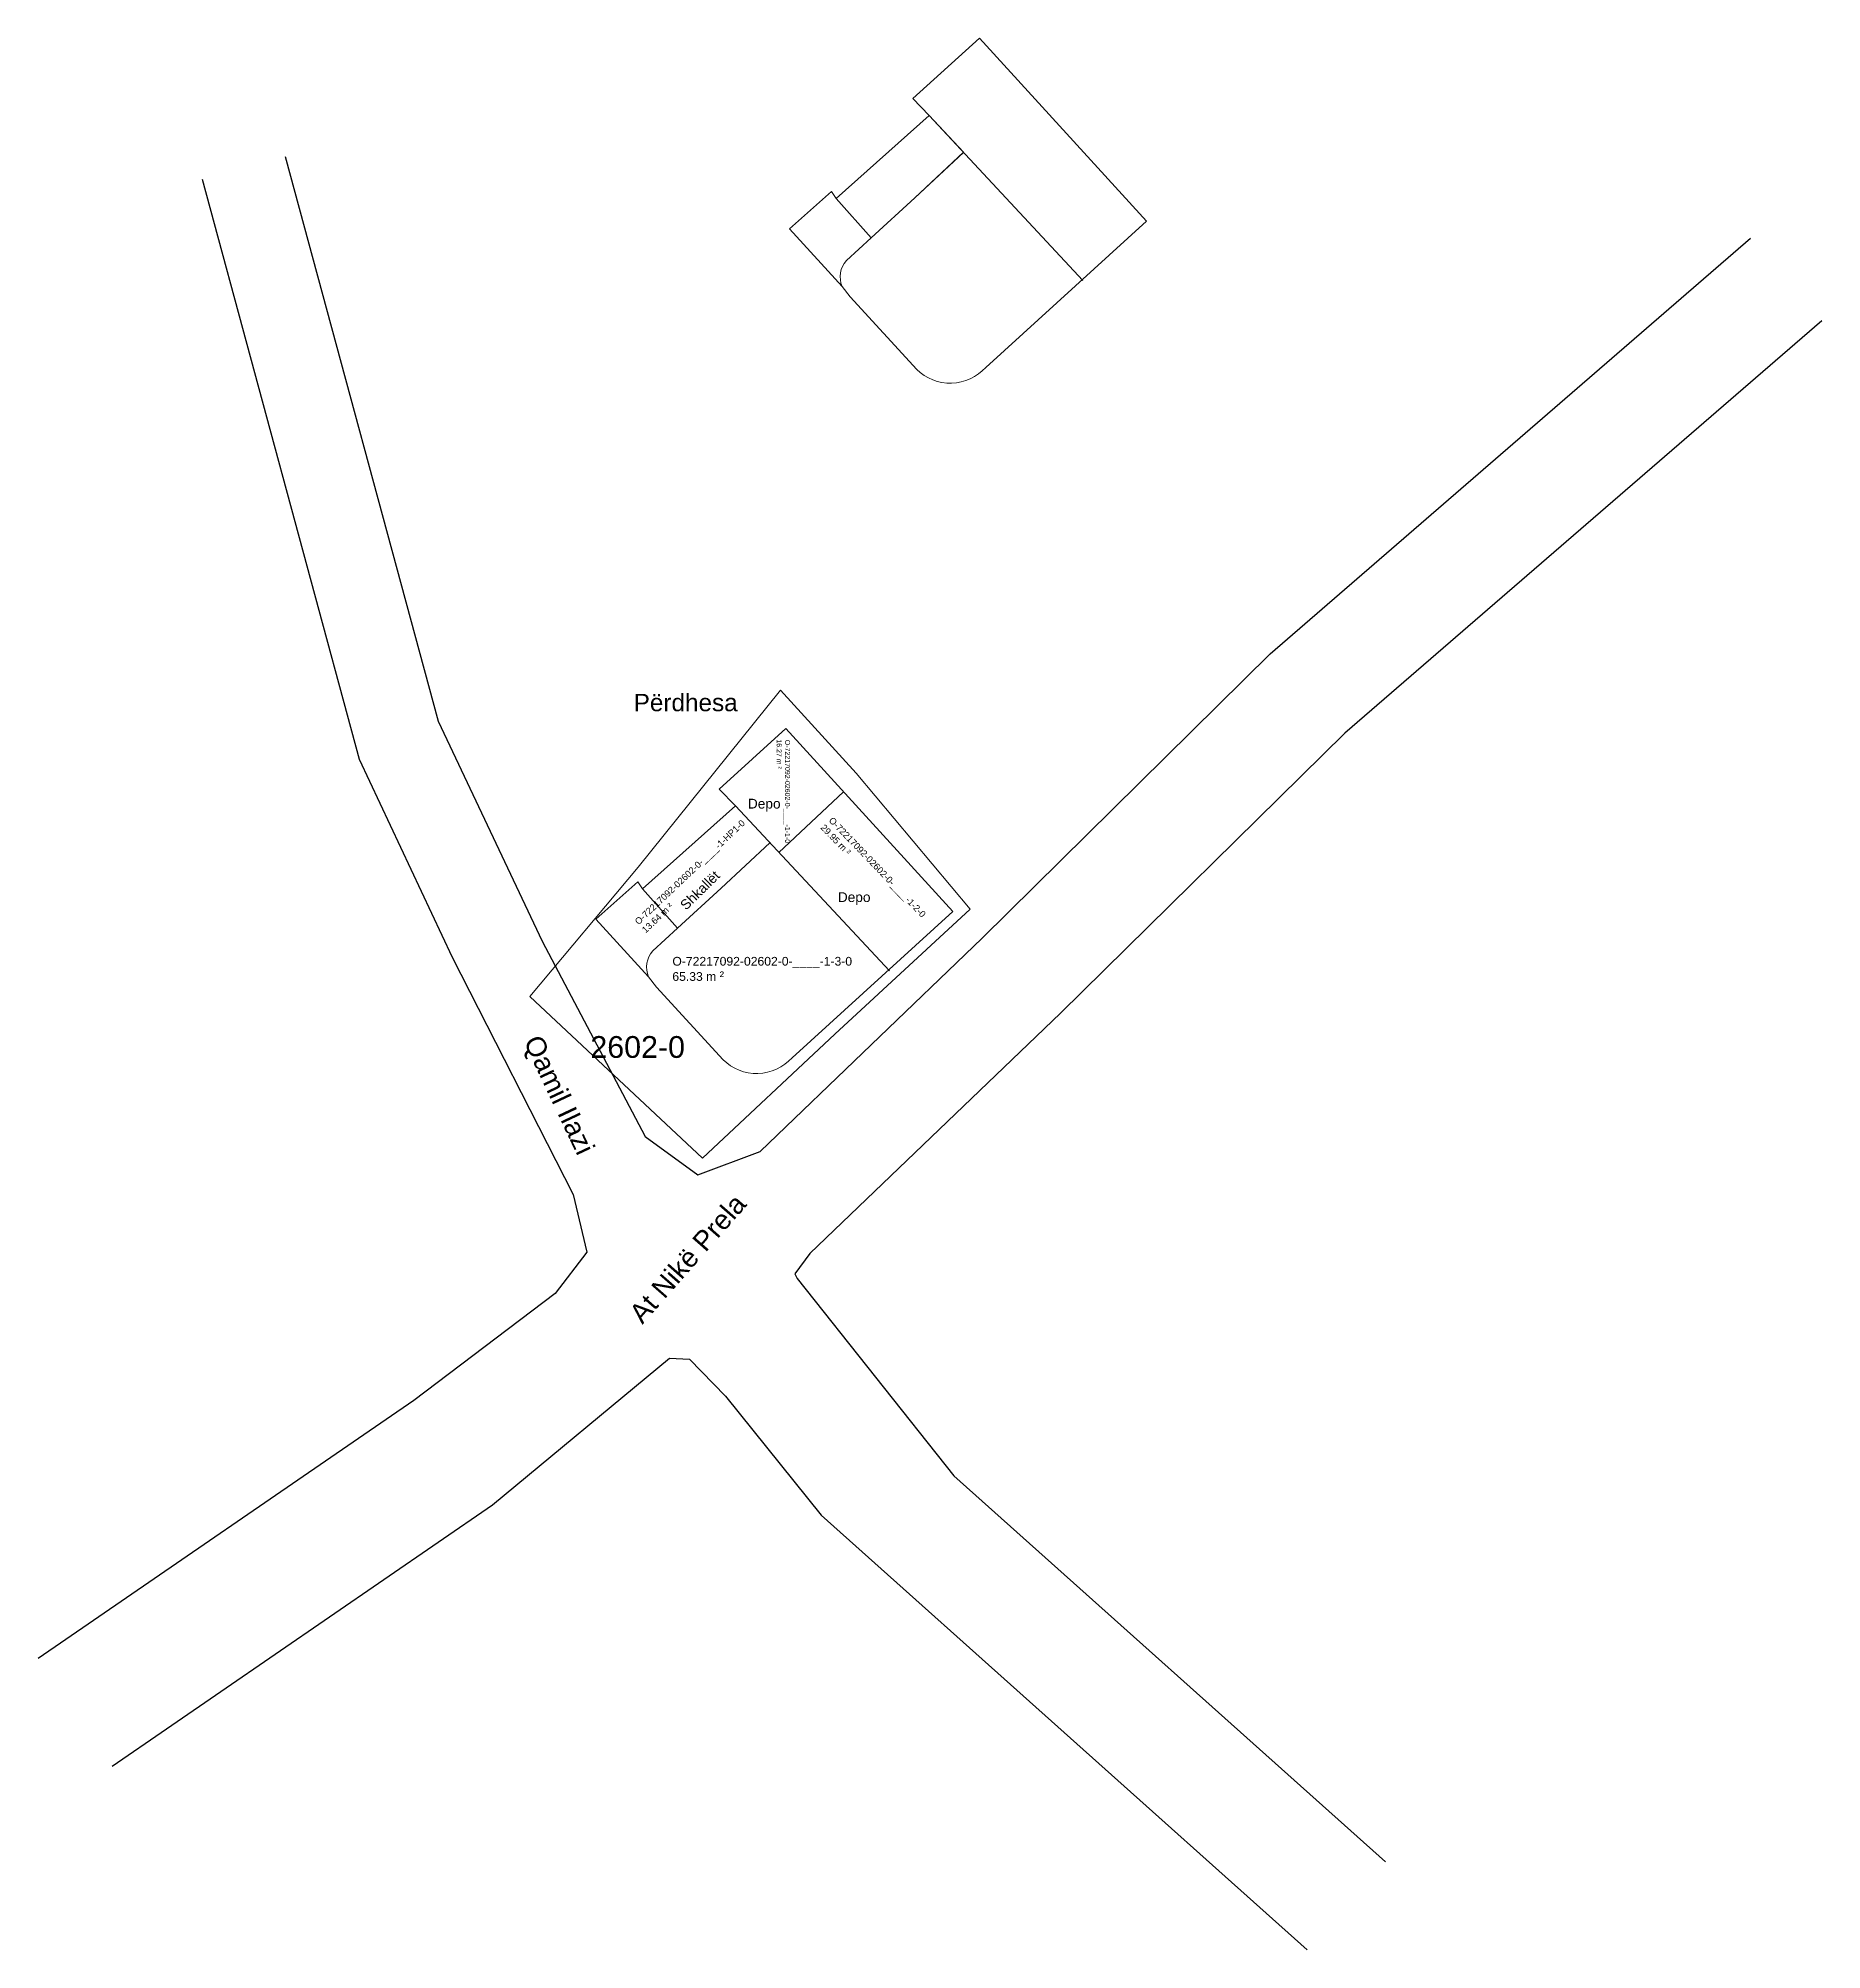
# Model space of a CAD drawing. Header units: metres. Extents: x 7513101.2 to 7513183.2, y 4691666.7 to 4691754.6.
import ezdxf
from ezdxf.enums import TextEntityAlignment as Align

# ---------------------------------------------------------------- set-up
doc = ezdxf.new("R2010")
doc.units = ezdxf.units.M
for name, color, linetype in [('Asfallt', 8, 'Continuous'), ('Etazha', 7, 'Continuous'), ('Nr Parceles Baze', 7, 'Continuous')]:
    doc.layers.add(name, color=color, linetype=linetype)
for name, color, linetype, lineweight in [('emrat e rrugeve', 7, 'Continuous', 0), ('kati 0', 7, 'Continuous', 0), ('Njesi', 7, 'Continuous', 0), ('Parcela baze', 7, 'Continuous', 0)]:
    doc.layers.add(name, color=color, linetype=linetype, lineweight=lineweight)
doc.styles.get("Standard").update_dxf_attribs({"font": 'arial.ttf'})

msp = doc.modelspace()

# ---------------------------------------------------------------- linework, layer by layer
at = {"layer": 'Asfallt'}
for points, elevation in [([(7513112.553, 4691749.169), (7513119.586, 4691723.213), (7513124.365, 4691713.098), (7513129.1, 4691704.123), (7513131.532, 4691702.371), (7513134.384, 4691703.44), (7513144.601, 4691713.246), (7513157.838, 4691726.317), (7513179.927, 4691745.411)], 574.59), ([(7513108.735, 4691748.134), (7513115.96, 4691721.468), (7513120.229, 4691712.364), (7513125.791, 4691701.453), (7513126.424, 4691698.811), (7513124.972, 4691696.911), (7513118.464, 4691691.986), (7513101.197, 4691680.127)], 574.641), ([(7513183.203, 4691741.621), (7513161.27, 4691722.668), (7513148.195, 4691709.801), (7513136.672, 4691698.744), (7513135.986, 4691697.808), (7513136.091, 4691697.604), (7513143.3, 4691688.534), (7513163.15, 4691670.785)], 575.009), ([(7513104.59, 4691675.186), (7513122.085, 4691687.202), (7513130.218, 4691693.937), (7513131.144, 4691693.888), (7513132.795, 4691692.189), (7513137.197, 4691686.719), (7513159.536, 4691666.744)], 574.229)]:
    msp.add_lwpolyline(points, dxfattribs=dict(at, elevation=elevation))
at = {"layer": 'kati 0', "elevation": 620.112, "flags": 128}
for points in [[(7513138.159, 4691743.193), (7513138.533, 4691742.719), (7513141.588, 4691739.389, 0.429243), (7513144.76, 4691739.479), (7513152.156, 4691746.198), (7513144.471, 4691754.608), (7513141.404, 4691751.833), (7513142.16, 4691751.057), (7513137.889, 4691747.239), (7513137.667, 4691747.565), (7513135.743, 4691745.853)], [(7513129.257, 4691711.459), (7513129.63, 4691710.985), (7513132.685, 4691707.655, 0.429243), (7513135.857, 4691707.745), (7513143.253, 4691714.464), (7513135.568, 4691722.874), (7513132.501, 4691720.099), (7513133.257, 4691719.323), (7513128.986, 4691715.505), (7513128.764, 4691715.831), (7513126.84, 4691714.119)]]:
    msp.add_lwpolyline(points, format="xyb", close=True, dxfattribs=at)
at = {"layer": 'Njesi', "flags": 128}
msp.add_lwpolyline([(7513143.739, 4691749.364), (7513142.16, 4691751.057), (7513137.889, 4691747.239), (7513139.499, 4691745.44), (7513141.497, 4691747.273)], close=True, dxfattribs=at)
at = {"layer": 'Njesi', "elevation": 620.112, "flags": 128}
for points in [[(7513149.234, 4691743.473), (7513142.16, 4691751.057)], [(7513137.889, 4691747.239), (7513139.499, 4691745.44)], [(7513140.331, 4691711.739), (7513133.257, 4691719.323)], [(7513135.25, 4691717.187), (7513138.227, 4691719.964)], [(7513128.986, 4691715.505), (7513130.596, 4691713.706)]]:
    msp.add_lwpolyline(points, dxfattribs=at)
for points in [[(7513138.159, 4691743.193, -0.288896), (7513138.357, 4691744.39), (7513139.499, 4691745.44), (7513141.497, 4691747.273), (7513143.736, 4691749.361)], [(7513129.257, 4691711.459, -0.288896), (7513129.454, 4691712.656), (7513130.596, 4691713.706), (7513132.594, 4691715.539), (7513134.833, 4691717.627)]]:
    msp.add_lwpolyline(points, format="xyb", dxfattribs=at)
at = {"layer": 'Parcela baze', "linetype": 'Continuous', "elevation": 574.793}
msp.add_lwpolyline([(7513137.819, 4691708.828), (7513144.039, 4691714.578), (7513138.8, 4691720.827), (7513135.33, 4691724.637), (7513128.779, 4691716.508), (7513123.799, 4691710.569), (7513131.739, 4691703.129), (7513137.819, 4691708.828)], close=True, dxfattribs=at)

# ---------------------------------------------------------------- texts
at = {"layer": 'emrat e rrugeve'}
for s, rotation, p in [('Qamil Ilazi', 295.24245, (7513125.161, 4691706.038)), ('At Nikë Prela', 48.75369, (7513131.056, 4691698.517))]:
    msp.add_text(s, height=0.9, rotation=rotation, dxfattribs=at).set_placement(p, align=Align.MIDDLE_CENTER)
at = {"layer": 'Etazha'}
for s, height, p in [('Përdhesa', 0.8, (7513128.574, 4691723.673)), ('Depo', 0.45, (7513133.827, 4691719.2)), ('Depo', 0.45, (7513137.961, 4691714.904))]:
    msp.add_text(s, height=height, dxfattribs=at).set_placement(p)
for s, height, rotation, p in [('16.27 m ²', 0.23, 269.98327, (7513135.152, 4691722.382)), ('O-72217092-02602-0-____-1-1-0', 0.23, 269.98327, (7513135.537, 4691722.362)), ('O-72217092-02602-0-____-1-HP1-0', 0.3, 43.41502, (7513128.8, 4691713.835)), ('29.95 m ²', 0.3, 313.94092, (7513137.142, 4691718.3)), ('O-72217092-02602-0-____-1-2-0', 0.3, 313.94092, (7513137.521, 4691718.63)), ('Shkallët', 0.45, 44.50016, (7513130.983, 4691714.503)), ('13.64 m ²', 0.3, 43.41502, (7513129.126, 4691713.454))]:
    msp.add_text(s, height=height, rotation=rotation, dxfattribs=at).set_placement(p)
at = {"layer": 'Etazha', "insert": (7513130.354, 4691712.381), "char_height": 0.4, "width": 9.33458, "attachment_point": 1}
msp.add_mtext('O-72217092-02602-0-____-1-3-0 65.33 m {\\H1.0833x;²}', dxfattribs=at)
at = {"layer": 'Nr Parceles Baze'}
msp.add_text('2602-0', height=1, dxfattribs=at).set_placement((7513128.759, 4691708.241, -45.319), align=Align.MIDDLE_CENTER)

doc.saveas('drawing.dxf')
